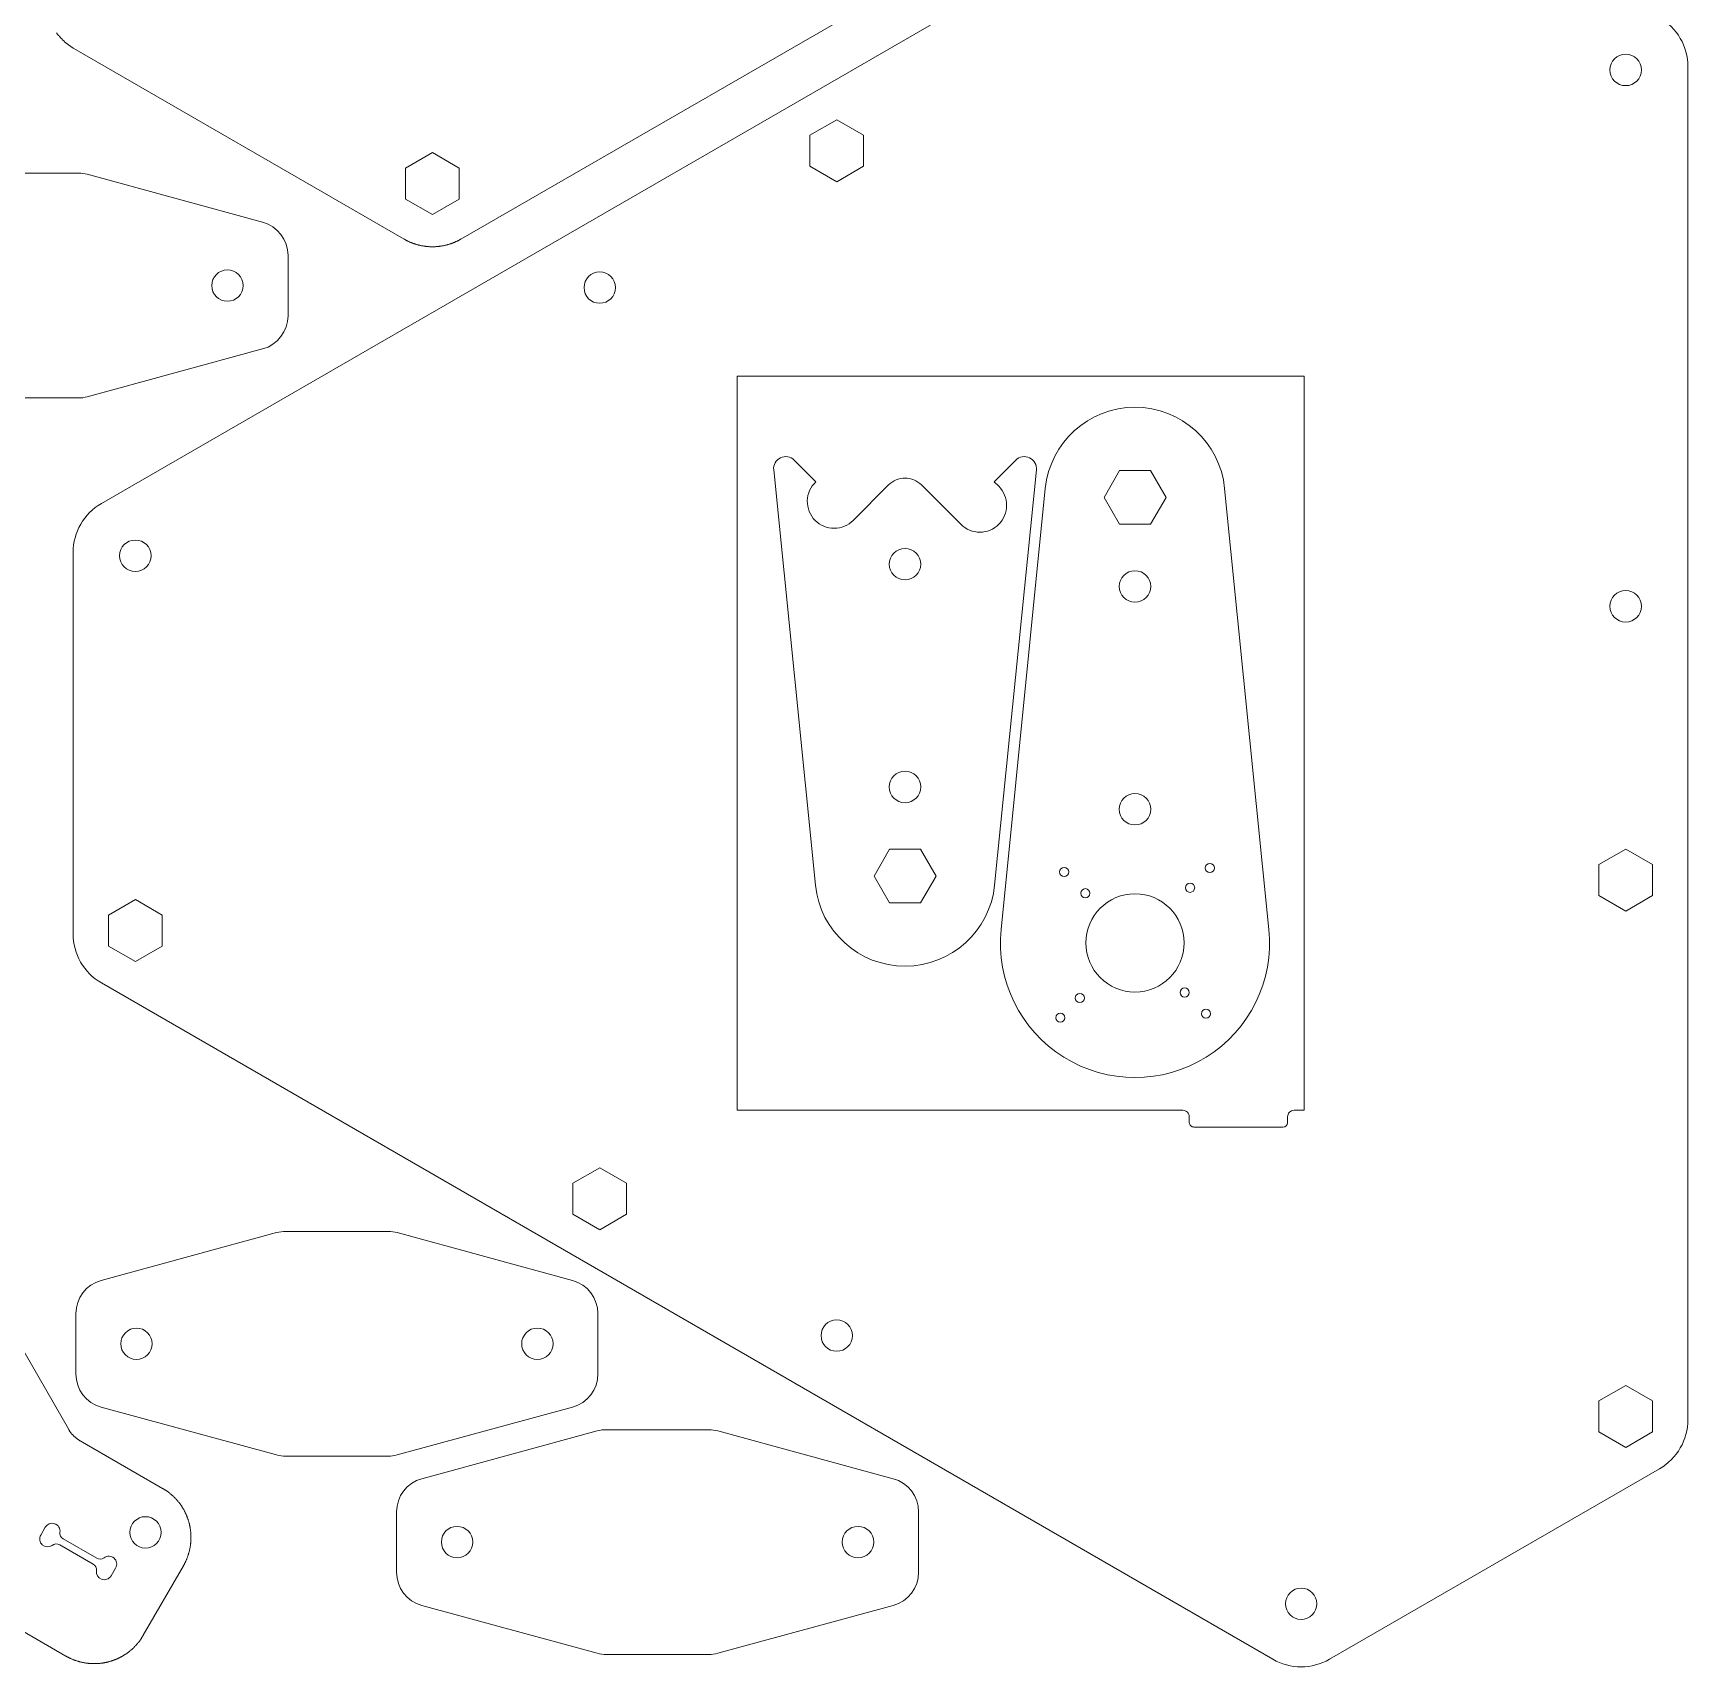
# Model space of a CAD drawing. Header units: millimetres. Extents: x -608 to -312, y -99 to 198.
# Drawn here: x -460.1 to -311.5, y -98.7 to 48 of the extents above; entities that cross this region are included whole.
import ezdxf

# ---------------------------------------------------------------- set-up
doc = ezdxf.new("R2010")
doc.units = ezdxf.units.MM
doc.layers.add('cut line', color=96, linetype='Continuous', lineweight=9, true_color=0x008000)

msp = doc.modelspace()

# ---------------------------------------------------------------- linework, layer by layer
at = {"layer": 'cut line', "flags": 128}
for points in [[(-348.82, -98.01, 0.267949), (-343.73, -98.01), (-314.09, -80.9, 0.267949), (-311.54, -76.49), (-311.54, 44.96, 0.267949), (-314.09, 49.37), (-343.73, 66.48, 0.267949), (-348.82, 66.48), (-454, 5.75, 0.267949), (-456.54, 1.35), (-456.54, -32.88, 0.267949), (-454, -37.29)], [(-370.04, 8.76, 0.705025), (-371.9, 9.64), (-373.83, 7.7), (-373.42, 7.29, -0.414214), (-373.42, 3.88, -0.414214), (-376.82, 3.88), (-380.36, 7.41, 0.414214), (-383.32, 7.41), (-386.5, 4.23, -0.414214), (-389.91, 4.23, -0.425189), (-389.84, 7.7), (-389.84, 7.7), (-391.78, 9.64, 0.705025), (-393.63, 8.76), (-389.89, -28.51), (-389.88, -28.53), (-389.88, -28.53, 0.903113), (-373.79, -28.51)]]:
    msp.add_lwpolyline(points, format="xyb", close=True, dxfattribs=at)
for points in [[(-458.02, 48), (-457.99, 47.96), (-457.96, 47.92), (-457.93, 47.88), (-457.9, 47.84), (-457.87, 47.8), (-457.84, 47.76), (-457.8, 47.72), (-457.77, 47.68), (-457.74, 47.64), (-457.7, 47.61), (-457.67, 47.57), (-457.63, 47.53), (-457.6, 47.49), (-457.56, 47.46), (-457.53, 47.42), (-457.49, 47.38), (-457.45, 47.35), (-457.42, 47.31), (-457.38, 47.28), (-457.34, 47.24), (-457.3, 47.21), (-457.27, 47.17), (-457.23, 47.14), (-457.19, 47.11), (-457.15, 47.07), (-457.11, 47.04), (-457.07, 47.01), (-457.03, 46.98), (-456.99, 46.95), (-456.95, 46.92), (-456.91, 46.89), (-456.86, 46.86), (-456.82, 46.83), (-456.78, 46.8), (-456.74, 46.77), (-456.7, 46.74), (-456.65, 46.71), (-456.61, 46.68), (-456.57, 46.66), (-456.52, 46.63), (-456.48, 46.6), (-456.46, 46.59), (-426.81, 29.48), (-426.79, 29.47), (-426.75, 29.44), (-426.7, 29.42), (-426.66, 29.39), (-426.61, 29.37), (-426.57, 29.34), (-426.52, 29.32), (-426.47, 29.3), (-426.43, 29.28), (-426.38, 29.26), (-426.33, 29.23), (-426.29, 29.21), (-426.24, 29.19), (-426.19, 29.17), (-426.15, 29.16), (-426.1, 29.14), (-426.05, 29.12), (-426, 29.1), (-425.95, 29.08), (-425.91, 29.07), (-425.86, 29.05), (-425.81, 29.03), (-425.76, 29.02), (-425.71, 29), (-425.66, 28.99), (-425.61, 28.98), (-425.56, 28.96), (-425.51, 28.95), (-425.46, 28.94), (-425.41, 28.93), (-425.36, 28.92), (-425.31, 28.9), (-425.26, 28.89), (-425.21, 28.88), (-425.16, 28.88), (-425.11, 28.87), (-425.06, 28.86), (-425.01, 28.85), (-424.96, 28.84), (-424.91, 28.84), (-424.86, 28.83), (-424.81, 28.83), (-424.76, 28.82), (-424.7, 28.82), (-424.65, 28.81), (-424.6, 28.81), (-424.55, 28.8), (-424.5, 28.8), (-424.45, 28.8), (-424.4, 28.8), (-424.35, 28.8), (-424.29, 28.8), (-424.24, 28.8), (-424.19, 28.8), (-424.14, 28.8), (-424.09, 28.8), (-424.04, 28.8), (-423.99, 28.8), (-423.94, 28.81), (-423.88, 28.81), (-423.83, 28.82), (-423.78, 28.82), (-423.73, 28.83), (-423.68, 28.83), (-423.63, 28.84), (-423.58, 28.84), (-423.53, 28.85), (-423.48, 28.86), (-423.43, 28.87), (-423.38, 28.88), (-423.33, 28.88), (-423.28, 28.89), (-423.23, 28.9), (-423.18, 28.92), (-423.13, 28.93), (-423.08, 28.94), (-423.03, 28.95), (-422.98, 28.96), (-422.93, 28.98), (-422.88, 28.99), (-422.83, 29), (-422.78, 29.02), (-422.73, 29.03), (-422.68, 29.05), (-422.63, 29.07), (-422.58, 29.08), (-422.54, 29.1), (-422.49, 29.12), (-422.44, 29.14), (-422.39, 29.16), (-422.34, 29.17), (-422.3, 29.19), (-422.25, 29.21), (-422.2, 29.23), (-422.16, 29.26), (-422.11, 29.28), (-422.06, 29.3), (-422.02, 29.32), (-421.97, 29.34), (-421.93, 29.37), (-421.88, 29.39), (-421.84, 29.42), (-421.79, 29.44), (-421.75, 29.47), (-421.72, 29.48), (-377.27, 55.14)], [(-464.59, -93.45), (-457.19, -97.72), (-457.17, -97.73), (-457.13, -97.76), (-457.08, -97.78), (-457.04, -97.81), (-456.99, -97.83), (-456.95, -97.86), (-456.9, -97.88), (-456.85, -97.9), (-456.81, -97.92), (-456.76, -97.94), (-456.72, -97.96), (-456.67, -97.98), (-456.62, -98), (-456.57, -98.02), (-456.53, -98.04), (-456.48, -98.06), (-456.43, -98.08), (-456.38, -98.1), (-456.34, -98.11), (-456.29, -98.13), (-456.24, -98.15), (-456.19, -98.16), (-456.14, -98.18), (-456.09, -98.19), (-456.05, -98.21), (-456, -98.22), (-455.95, -98.23), (-455.9, -98.25), (-455.85, -98.26), (-455.8, -98.27), (-455.75, -98.28), (-455.7, -98.29), (-455.65, -98.3), (-455.6, -98.31), (-455.55, -98.32), (-455.5, -98.33), (-455.45, -98.34), (-455.4, -98.35), (-455.35, -98.36), (-455.3, -98.36), (-455.25, -98.37), (-455.2, -98.37), (-455.15, -98.38), (-455.1, -98.38), (-455.05, -98.39), (-454.99, -98.39), (-454.94, -98.4), (-454.89, -98.4), (-454.84, -98.4), (-454.79, -98.4), (-454.74, -98.4), (-454.69, -98.4), (-454.64, -98.4), (-454.59, -98.4), (-454.54, -98.4), (-454.49, -98.4), (-454.43, -98.4), (-454.38, -98.4), (-454.33, -98.39), (-454.28, -98.39), (-454.23, -98.39), (-454.18, -98.38), (-454.13, -98.38), (-454.08, -98.37), (-454.03, -98.37), (-453.98, -98.36), (-453.93, -98.35), (-453.88, -98.35), (-453.83, -98.34), (-453.78, -98.33), (-453.73, -98.32), (-453.68, -98.31), (-453.63, -98.3), (-453.58, -98.29), (-453.53, -98.28), (-453.48, -98.27), (-453.43, -98.26), (-453.38, -98.24), (-453.33, -98.23), (-453.28, -98.22), (-453.23, -98.2), (-453.18, -98.19), (-453.13, -98.17), (-453.08, -98.16), (-453.04, -98.14), (-452.99, -98.13), (-452.94, -98.11), (-452.89, -98.09), (-452.84, -98.07), (-452.8, -98.06), (-452.75, -98.04), (-452.7, -98.02), (-452.66, -98), (-452.61, -97.98), (-452.56, -97.96), (-452.52, -97.94), (-452.47, -97.91), (-452.42, -97.89), (-452.38, -97.87), (-452.33, -97.85), (-452.29, -97.82), (-452.24, -97.8), (-452.2, -97.78), (-452.15, -97.75), (-452.11, -97.73), (-452.06, -97.7), (-452.02, -97.67), (-451.98, -97.65), (-451.93, -97.62), (-451.89, -97.59), (-451.85, -97.57), (-451.81, -97.54), (-451.76, -97.51), (-451.72, -97.48), (-451.68, -97.45), (-451.64, -97.42), (-451.6, -97.39), (-451.56, -97.36), (-451.52, -97.33), (-451.48, -97.3), (-451.44, -97.27), (-451.4, -97.23), (-451.36, -97.2), (-451.32, -97.17), (-451.28, -97.13), (-451.24, -97.1), (-451.21, -97.07), (-451.17, -97.03), (-451.13, -97), (-451.1, -96.96), (-451.06, -96.92), (-451.02, -96.89), (-450.99, -96.85), (-450.95, -96.82), (-450.92, -96.78), (-450.88, -96.74), (-450.85, -96.7), (-450.82, -96.67), (-450.78, -96.63), (-450.75, -96.59), (-450.72, -96.55), (-450.68, -96.51), (-450.65, -96.47), (-450.62, -96.43), (-450.59, -96.39), (-450.56, -96.35), (-450.53, -96.31), (-450.5, -96.27), (-450.47, -96.22), (-450.44, -96.18), (-450.41, -96.14), (-450.39, -96.1), (-450.36, -96.05), (-450.33, -96.01), (-450.3, -95.97), (-450.28, -95.92), (-450.25, -95.88), (-450.24, -95.86), (-446.64, -89.62), (-446.63, -89.6), (-446.6, -89.56), (-446.58, -89.51), (-446.55, -89.47), (-446.53, -89.42), (-446.51, -89.38), (-446.48, -89.33), (-446.46, -89.29), (-446.44, -89.24), (-446.42, -89.19), (-446.4, -89.15), (-446.38, -89.1), (-446.36, -89.05), (-446.34, -89.01), (-446.32, -88.96), (-446.3, -88.91), (-446.28, -88.86), (-446.26, -88.82), (-446.25, -88.77), (-446.23, -88.72), (-446.21, -88.67), (-446.2, -88.62), (-446.18, -88.58), (-446.17, -88.53), (-446.15, -88.48), (-446.14, -88.43), (-446.13, -88.38), (-446.11, -88.33), (-446.1, -88.28), (-446.09, -88.23), (-446.08, -88.18), (-446.07, -88.13), (-446.06, -88.08), (-446.05, -88.03), (-446.04, -87.98), (-446.03, -87.93), (-446.02, -87.88), (-446.01, -87.83), (-446.01, -87.78), (-446, -87.73), (-445.99, -87.68), (-445.99, -87.63), (-445.98, -87.58), (-445.98, -87.53), (-445.97, -87.48), (-445.97, -87.43), (-445.97, -87.38), (-445.96, -87.32), (-445.96, -87.27), (-445.96, -87.22), (-445.96, -87.17), (-445.96, -87.12), (-445.96, -87.07), (-445.96, -87.02), (-445.96, -86.97), (-445.96, -86.92), (-445.96, -86.87), (-445.96, -86.82), (-445.97, -86.76), (-445.97, -86.71), (-445.97, -86.66), (-445.98, -86.61), (-445.98, -86.56), (-445.99, -86.51), (-445.99, -86.46), (-446, -86.41), (-446.01, -86.36), (-446.02, -86.31), (-446.02, -86.26), (-446.03, -86.21), (-446.04, -86.16), (-446.05, -86.11), (-446.06, -86.06), (-446.07, -86.01), (-446.08, -85.96), (-446.09, -85.91), (-446.1, -85.86), (-446.12, -85.81), (-446.13, -85.76), (-446.14, -85.71), (-446.16, -85.66), (-446.17, -85.61), (-446.19, -85.57), (-446.2, -85.52), (-446.22, -85.47), (-446.23, -85.42), (-446.25, -85.37), (-446.27, -85.32), (-446.29, -85.28), (-446.3, -85.23), (-446.32, -85.18), (-446.34, -85.13), (-446.36, -85.09), (-446.38, -85.04), (-446.4, -84.99), (-446.42, -84.95), (-446.45, -84.9), (-446.47, -84.86), (-446.49, -84.81), (-446.51, -84.76), (-446.54, -84.72), (-446.56, -84.67), (-446.58, -84.63), (-446.61, -84.58), (-446.63, -84.54), (-446.66, -84.5), (-446.69, -84.45), (-446.71, -84.41), (-446.74, -84.37), (-446.77, -84.32), (-446.79, -84.28), (-446.82, -84.24), (-446.85, -84.2), (-446.88, -84.15), (-446.91, -84.11), (-446.94, -84.07), (-446.97, -84.03), (-447, -83.99), (-447.03, -83.95), (-447.06, -83.91), (-447.1, -83.87), (-447.13, -83.83), (-447.16, -83.79), (-447.19, -83.75), (-447.23, -83.71), (-447.26, -83.68), (-447.29, -83.64), (-447.33, -83.6), (-447.36, -83.56), (-447.4, -83.53), (-447.44, -83.49), (-447.47, -83.46), (-447.51, -83.42), (-447.54, -83.38), (-447.58, -83.35), (-447.62, -83.32), (-447.66, -83.28), (-447.7, -83.25), (-447.73, -83.21), (-447.77, -83.18), (-447.81, -83.15), (-447.85, -83.12), (-447.89, -83.08), (-447.93, -83.05), (-447.97, -83.02), (-448.01, -82.99), (-448.05, -82.96), (-448.09, -82.93), (-448.14, -82.9), (-448.18, -82.87), (-448.22, -82.84), (-448.26, -82.82), (-448.31, -82.79), (-448.35, -82.76), (-448.39, -82.74), (-448.44, -82.71), (-448.48, -82.68), (-448.5, -82.67), (-455.9, -78.4), (-455.92, -78.39), (-455.96, -78.36), (-456, -78.34), (-456.05, -78.31), (-456.09, -78.28), (-456.13, -78.25), (-456.17, -78.22), (-456.21, -78.2), (-456.24, -78.17), (-456.28, -78.13), (-456.32, -78.1), (-456.36, -78.07), (-456.39, -78.04), (-456.43, -78.01), (-456.47, -77.97), (-456.5, -77.94), (-456.54, -77.9), (-456.57, -77.87), (-456.6, -77.83), (-456.64, -77.79), (-456.67, -77.76), (-456.7, -77.72), (-456.73, -77.68), (-456.76, -77.64), (-456.79, -77.6), (-456.82, -77.56), (-456.85, -77.52), (-456.87, -77.48), (-456.9, -77.44), (-456.93, -77.4), (-456.95, -77.36), (-456.96, -77.33), (-464.33, -64.58)]]:
    msp.add_lwpolyline(points, dxfattribs=at)
for points in [[(-385.56, 36.03), (-385.56, 38.81), (-387.97, 40.2), (-390.38, 38.81), (-390.38, 36.03), (-387.97, 34.64)], [(-424.27, 37.25), (-426.68, 35.86), (-426.68, 33.07), (-424.27, 31.68), (-421.86, 33.07), (-421.86, 35.86)], [(-359.8, 8.71), (-362.58, 8.71), (-363.97, 6.3), (-362.58, 3.89), (-359.8, 3.89), (-358.4, 6.3)], [(-380.45, -25.29), (-383.23, -25.29), (-384.62, -27.7), (-383.23, -30.11), (-380.45, -30.11), (-379.05, -27.7)], [(-319.54, -29.45), (-317.13, -30.84), (-314.72, -29.45), (-314.72, -26.66), (-317.13, -25.27), (-319.54, -26.66)], [(-450.95, -29.81), (-453.36, -31.2), (-453.36, -33.98), (-450.95, -35.38), (-448.54, -33.98), (-448.54, -31.2)], [(-409.25, -53.88), (-411.66, -55.28), (-411.66, -58.06), (-409.25, -59.45), (-406.84, -58.06), (-406.84, -55.28)], [(-319.54, -77.6), (-317.13, -78.99), (-314.72, -77.6), (-314.72, -74.81), (-317.13, -73.42), (-319.54, -74.81)]]:
    msp.add_lwpolyline(points, close=True, dxfattribs=at)
for points in [[(-456.08, 15.22, 0.06662), (-455.27, 15.33), (-439.52, 19.62, 0.338259), (-437.24, 22.61), (-437.24, 28.02, 0.338259), (-439.52, 31), (-455.27, 35.3, 0.064393), (-456.05, 35.4), (-456.05, 35.4), (-456.08, 35.4), (-465.28, 35.4, 0.06662), (-466.09, 35.3), (-481.84, 31, 0.338259), (-484.11, 28.02), (-484.11, 22.61, 0.338259), (-481.84, 19.62), (-466.09, 15.33, 0.06662), (-465.28, 15.22), (-456.08, 15.22)], [(-347.9, -50.23, 0.39896), (-347.49, -49.84), (-347.49, -49.84), (-347.49, -49.82), (-347.49, -49.32, -0.414214), (-346.9, -48.73), (-345.99, -48.73), (-345.99, 17.19), (-396.91, 17.19), (-396.91, -48.73), (-356.9, -48.73, -0.414214), (-356.31, -49.32), (-356.31, -49.82, 0.414214), (-355.9, -50.23), (-347.9, -50.23)], [(-373.22, -32.49, 1.105542), (-349.16, -32.49), (-353.14, 7.11, 0.904534), (-369.24, 7.11), (-373.22, -32.49)], [(-428.26, -79.78, 0.06662), (-427.44, -79.67), (-411.7, -75.38, 0.338259), (-409.42, -72.39), (-409.42, -66.98, 0.338259), (-411.7, -64), (-427.44, -59.71, 0.064393), (-428.23, -59.6), (-428.23, -59.6), (-428.26, -59.6), (-437.45, -59.6, 0.06662), (-438.27, -59.71), (-454.01, -64, 0.338259), (-456.29, -66.98), (-456.29, -72.39, 0.338259), (-454.01, -75.38), (-438.27, -79.67, 0.06662), (-437.45, -79.78), (-428.26, -79.78)], [(-399.46, -97.58, 0.06662), (-398.65, -97.47), (-382.9, -93.18, 0.338259), (-380.62, -90.2), (-380.62, -84.78, 0.338259), (-382.9, -81.8), (-398.65, -77.51, 0.064393), (-399.43, -77.4), (-399.43, -77.4), (-399.46, -77.4), (-408.66, -77.4, 0.06662), (-409.47, -77.51), (-425.22, -81.8, 0.338259), (-427.49, -84.78), (-427.49, -90.2, 0.338259), (-425.22, -93.18), (-409.47, -97.47, 0.06662), (-408.66, -97.58), (-399.46, -97.58)], [(-459.44, -86.86, 0.806539), (-458.42, -87.79), (-458.42, -87.79, -0.313295), (-457.74, -87.73), (-454.73, -89.48, -0.302776), (-454.44, -90.06, 0.806539), (-453.13, -90.53), (-453.13, -90.53), (-453.12, -90.51), (-452.72, -89.82, 0.819804), (-453.76, -88.9, -0.302776), (-454.42, -88.94), (-457.43, -87.2, -0.302776), (-457.72, -86.61, 0.819804), (-459.04, -86.16), (-459.44, -86.86)]]:
    msp.add_lwpolyline(points, format="xyb", dxfattribs=at)
at = {"layer": 'cut line'}
for centre, radius in [((-317.13, 44.67), 1.41), ((-442.68, 25.31), 1.41), ((-409.25, 25.13), 1.41), ((-450.95, 1.06), 1.41), ((-381.84, 0.3), 1.41), ((-361.19, -1.7), 1.41), ((-317.13, -3.48), 1.41), ((-381.84, -19.7), 1.41), ((-361.19, -21.7), 1.41), ((-354.47, -26.98), 0.41), ((-367.55, -27.33), 0.41), ((-365.64, -29.24), 0.41), ((-361.19, -33.7), 4.41), ((-356.24, -28.75), 0.41), ((-366.14, -38.65), 0.41), ((-356.73, -38.15), 0.41), ((-367.9, -40.42), 0.41), ((-354.82, -40.06), 0.41), ((-450.85, -69.69), 1.41), ((-414.85, -69.69), 1.41), ((-387.97, -68.95), 1.41), ((-450.04, -86.62), 1.41), ((-422.06, -87.49), 1.41), ((-386.06, -87.49), 1.41), ((-346.27, -93.03), 1.41)]:
    msp.add_circle(centre, radius, dxfattribs=at)

doc.saveas('drawing.dxf')
